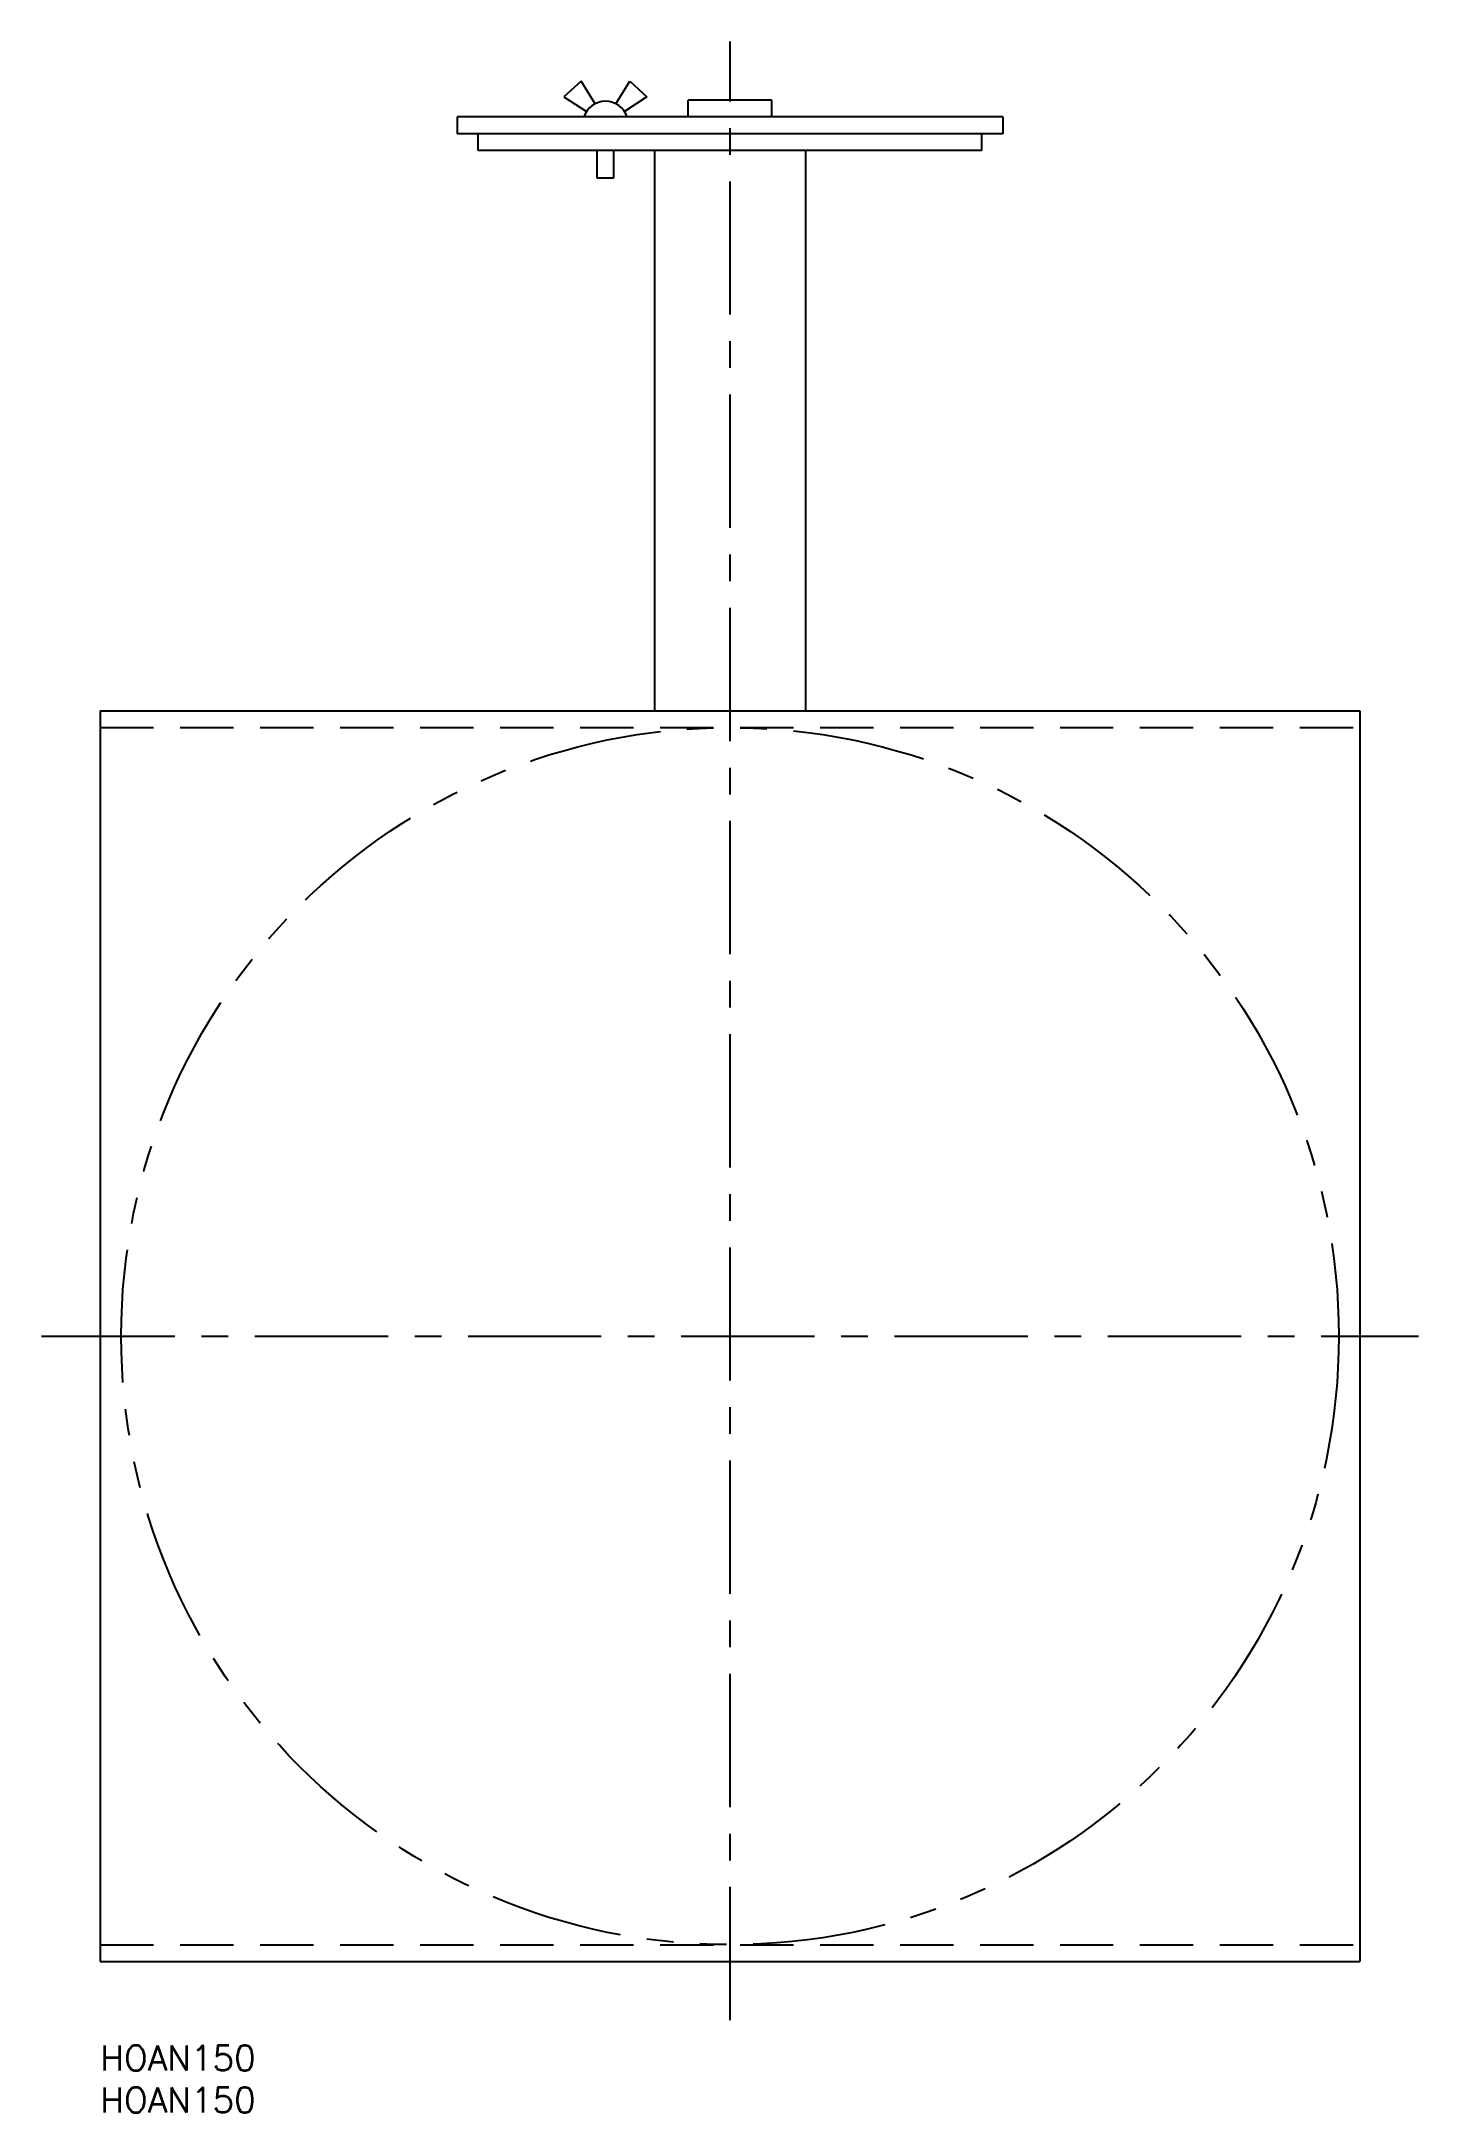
# Model space of a CAD drawing. Extents: x -7 to 157, y -8 to 239.
import ezdxf

# ---------------------------------------------------------------- set-up
doc = ezdxf.new("R2010")
doc.units = 0
doc.header["$LTSCALE"] = 0.5
for name, pattern in [('CENTER', [50.8, 31.75, -6.35, 6.35, -6.35]), ('DASHED', [19.05, 12.7, -6.35]), ('PHANTOM', [63.5, 31.75, -6.35, 6.35, -6.35, 6.35, -6.35])]:
    doc.linetypes.add(name, pattern=pattern)
for name, color, linetype in [('MSM_CENTER', 1, 'CENTER'), ('MSM_CONTINUOUS', 7, 'CONTINUOUS'), ('MSM_DASHED', 4, 'DASHED'), ('MSM_IMAGINARY', 6, 'PHANTOM'), ('MSM_PART_NUMBER', 7, 'CONTINUOUS')]:
    doc.layers.add(name, color=color, linetype=linetype)
doc.styles.get("Standard").update_dxf_attribs({"font": 'txt.shx', "height": 3, "bigfont": 'bigfont.shx'})

# ---------------------------------------------------------------- blocks, each defined once
blk = doc.blocks.new('*U2')
at = {"layer": 'MSM_PART_NUMBER'}
blk.add_text('HOAN150', height=3, dxfattribs=at).set_placement((0, -3))
blk = doc.blocks.new('*U3')
at = {"layer": 'MSM_PART_NUMBER'}
blk.add_text('HOAN150', height=3, dxfattribs=at).set_placement((0, -8))

msp = doc.modelspace()

# ---------------------------------------------------------------- linework, layer by layer
at = {"layer": 'MSM_CENTER'}
for p, q in [((75, 3), (75, 238.75)), ((-7, 84.5), (157, 84.5))]:
    msp.add_line(p, q, dxfattribs=at)
at = {"layer": 'MSM_CONTINUOUS'}
for p, q in [((57.26, 234), (55.23, 232.14)), ((55.23, 232.14), (57.9, 230.4)), ((58.94, 231.33), (57.26, 234)), ((61.39, 231.33), (63.07, 234)), ((65.1, 232.14), (62.44, 230.4)), ((63.07, 234), (65.1, 232.14)), ((107.5, 229.75), (42.5, 229.75)), ((42.5, 229.75), (42.5, 227.75)), ((80, 231.75), (70, 231.75)), ((70, 229.75), (70, 231.75)), ((80, 229.75), (80, 231.75)), ((107.5, 229.75), (107.5, 227.75)), ((107.5, 227.75), (42.5, 227.75)), ((45, 225.75), (45, 227.75)), ((105, 225.75), (105, 227.75)), ((105, 225.75), (45, 225.75)), ((59.16, 225.75), (59.16, 222.49)), ((61.17, 222.49), (61.17, 225.75)), ((66, 225.75), (66, 159)), ((84, 225.75), (84, 159)), ((59.16, 222.49), (61.17, 222.49)), ((0, 159), (150, 159)), ((0, 159), (0, 10)), ((150, 159), (150, 10)), ((0, 10), (150, 10))]:
    msp.add_line(p, q, dxfattribs=at)
msp.add_arc((60.17, 228.91), 2.71, 17.8233, 162.1767, dxfattribs=at)
at = {"layer": 'MSM_DASHED'}
for p, q in [((0, 157), (150, 157)), ((0, 12), (150, 12))]:
    msp.add_line(p, q, dxfattribs=at)
at = {"layer": 'MSM_IMAGINARY'}
msp.add_circle((75, 84.5), 72.5, dxfattribs=at)

# ---------------------------------------------------------------- block references
at = {"layer": 'MSM_CONTINUOUS'}
for name in ['*U2', '*U3']:
    msp.add_blockref(name, (0, 0), dxfattribs=at)

doc.saveas('drawing.dxf')
